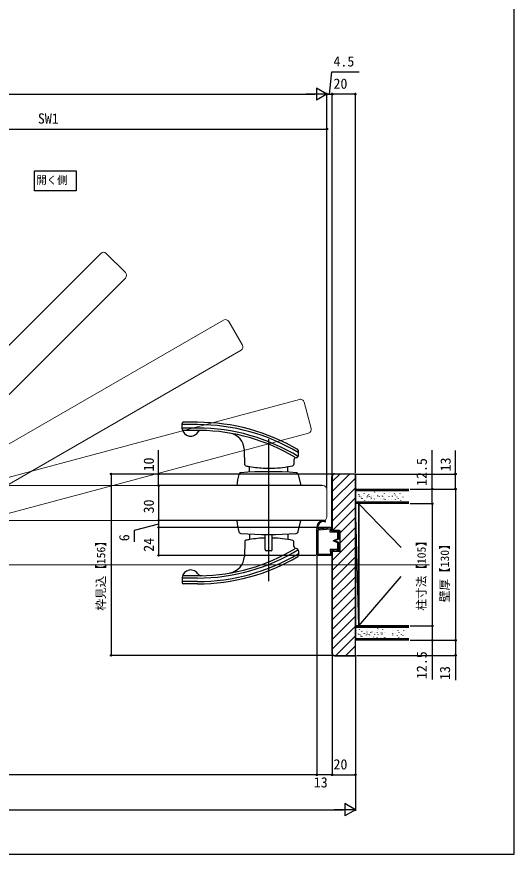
# Model space of a CAD drawing. Units: millimetres, scale not verified. Extents: x -525 to 525, y -783 to 780.
# Drawn here: x 97 to 525, y -783 to -63 of the extents above; entities that cross this region are included whole.
import ezdxf
from ezdxf.enums import TextEntityAlignment as Align

# ---------------------------------------------------------------- set-up
doc = ezdxf.new("R2010")
doc.units = ezdxf.units.MM
doc.header["$LTSCALE"] = 4
for name, color, linetype in [('0-2_USER1', 3, 'Continuous'), ('0-6_YKK_13', 4, 'Continuous'), ('0-8_YKK_D', 6, 'Continuous'), ('0-9_YKK_ZWAK', 7, 'Continuous'), ('0-A_YSS_K', 3, 'Continuous'), ('0-B_YSS_KE', 3, 'Continuous')]:
    doc.layers.add(name, color=color, linetype=linetype)
doc.layers.add('0-5_YKK_12', color=2, linetype='Continuous', lineweight=18)
doc.styles.add('ＭＳ ゴシック', font='')
doc.styles.get('ＭＳ ゴシック').set_extended_font_data('MS Gothic')

msp = doc.modelspace()

# ---------------------------------------------------------------- linework, layer by layer
at = {"layer": '0-2_USER1'}
msp.add_lwpolyline([(148.421, -195.657), (148.421, -212.67), (112.579, -212.67), (112.579, -195.657)], close=True, dxfattribs=at)
at = {"layer": '0-5_YKK_12'}
for p, q in [((169.597, -266.498), (-158.289, -594.383)), ((174.263, -266.498), (190.81, -283.044)), ((-137.076, -615.596), (190.81, -287.711)), ((275.175, -323.906), (-126.401, -555.756)), ((279.683, -325.114), (291.383, -345.379)), ((-111.401, -581.736), (290.175, -349.886)), ((340.357, -392.036), (-107.543, -512.05)), ((344.398, -394.37), (350.455, -416.972)), ((-99.778, -541.028), (348.121, -421.014)), ((360.7, -466.246), (-103, -466.246)), ((364, -469.546), (364, -492.946)), ((-103, -496.246), (360.7, -496.246)), ((355.3, -503.259), (355.3, -525.748)), ((368.299, -525.718), (368.209, -523.22)), ((355.8, -526.248), (367.8, -526.248)), ((-444.661, -534.246), (452.058, -534.246))]:
    msp.add_line(p, q, dxfattribs=at)
for centre, radius, start, end in [((171.93, -268.831), 3.3, 45, 135), ((188.476, -285.377), 3.3, 315, 45), ((276.825, -326.764), 3.3, 30, 120), ((288.525, -347.029), 3.3, 300, 30), ((341.211, -395.224), 3.3, 15, 105), ((347.267, -417.826), 3.3, 285, 15), ((360.7, -469.546), 3.3, 0, 90), ((360.7, -492.946), 3.3, 270, 0), ((355.8, -525.748), 0.5, 180, 270), ((367.8, -525.748), 0.5, 270, 3.44813)]:
    msp.add_arc(centre, radius, start, end, dxfattribs=at)
at = {"layer": '0-6_YKK_13'}
for p, q in [((239.5, -417.262), (239.5, -412.75)), ((252.731, -413.75), (239.5, -413.75)), ((252.731, -416.73), (239.5, -416.73)), ((252.731, -411.75), (240.5, -411.75)), ((256.826, -418.735), (239.859, -418.735)), ((314, -548.37), (314, -426.167)), ((293.472, -448.36), (293.019, -435.385)), ((339.5, -440.17), (339.5, -436.132)), ((335.677, -444.097), (335.536, -448.144)), ((297.5, -454.681), (297.5, -449.899)), ((330.5, -454.681), (330.5, -449.892)), ((339.326, -456.683), (341.5, -466.246)), ((341.5, -466.246), (286.5, -466.246)), ((341.5, -496.246), (286.5, -496.246)), ((339.326, -505.81), (341.5, -496.246)), ((355.45, -501.748), (355.45, -503.248)), ((355.45, -503.248), (367.95, -502.248)), ((355.45, -525.748), (355.45, -503.248)), ((356.65, -502.542), (356.65, -503.152)), ((356.774, -504.187), (367.199, -503.367)), ((366.885, -506.198), (367.199, -503.367)), ((368, -505.148), (368.299, -502.619)), ((297.5, -507.811), (297.5, -512.594)), ((311, -521.246), (311, -508.246)), ((317, -521.246), (317, -508.246)), ((330.5, -507.811), (330.5, -512.6)), ((356.5, -524.748), (356.5, -504.485)), ((372.95, -506.198), (366.885, -506.198)), ((369.9, -505.148), (368, -505.148)), ((370.9, -505.148), (369.9, -504.748)), ((369.9, -504.748), (369.9, -505.148)), ((370.9, -505.148), (371.6, -505.148)), ((372.6, -505.148), (371.6, -504.748)), ((371.6, -504.748), (371.6, -505.148)), ((373.3, -505.148), (372.6, -505.148)), ((373.25, -511.935), (373.25, -506.498)), ((373.3, -504.748), (374.3, -505.748)), ((373.3, -504.748), (373.3, -505.148)), ((374.3, -512.248), (374.3, -505.748)), ((293.472, -514.133), (293.019, -527.107)), ((335.677, -518.395), (335.536, -514.349)), ((373.063, -512.212), (369.3, -513.748)), ((373.063, -515.283), (369.3, -513.748)), ((374.3, -512.248), (370.623, -513.748)), ((374.3, -515.248), (370.623, -513.748)), ((373.25, -520.998), (373.25, -515.561)), ((374.3, -521.748), (374.3, -515.248)), ((316, -522.246), (312, -522.246)), ((339.5, -522.322), (339.5, -526.36)), ((356.8, -525.048), (367.057, -525.048)), ((372.95, -521.298), (366.885, -521.298)), ((366.885, -521.298), (367.057, -525.048)), ((368, -522.348), (368.149, -525.727)), ((369.9, -522.348), (368, -522.348)), ((370.9, -522.348), (369.9, -522.748)), ((369.9, -522.748), (369.9, -522.348)), ((370.9, -522.348), (371.6, -522.348)), ((372.6, -522.348), (371.6, -522.748)), ((371.6, -522.748), (371.6, -522.348)), ((373.3, -522.348), (372.6, -522.348)), ((373.3, -522.748), (374.3, -521.748)), ((373.3, -522.748), (373.3, -522.348)), ((367.8, -526.098), (355.8, -526.098)), ((239.5, -545.23), (239.5, -549.742)), ((252.731, -545.762), (239.5, -545.762)), ((256.826, -543.757), (239.859, -543.757)), ((252.731, -548.742), (239.5, -548.742)), ((252.731, -550.742), (240.5, -550.742))]:
    msp.add_line(p, q, dxfattribs=at)
for centre, radius, start, end in [((240.5, -412.75), 1, 90, 180), ((246.929, -416.23), 7.5, 187.90389, 331.59899), ((252.731, -581.75), 170, 59.50196, 90), ((252.731, -581.75), 168, 59.0146, 90), ((252.731, -581.73), 165, 58.27299, 90), ((255.285, -420.749), 2, 90.87039, 151.599), ((252.731, -581.73), 163, 59.08596, 89.12), ((278.028, -435.908), 15, 2, 80.15831), ((337.5, -436.705), 2, 0, 59.6967), ((338.5, -436.132), 1, 0, 59.50196), ((337.676, -444.167), 2, 92.52452, 178), ((337.5, -440.17), 2, 272.52452, 0), ((294.471, -448.325), 1, 182, 258.63434), ((313.981, -351.266), 100, 258.63434, 260.51359), ((313.981, -351.266), 100, 260.51359, 268.29155), ((313.981, -351.266), 100, 268.29155, 271.72981), ((313.981, -351.266), 100, 271.72981, 281.98348), ((334.537, -448.109), 1, 281.98348, 358), ((336.33, -470.367), 50, 164.02871, 175.27253), ((290.183, -457.159), 2, 94.39218, 164.02871), ((314, -767.246), 313, 85.68932, 94.39218), ((337.376, -457.126), 2, 12.80427, 85.68932), ((336.33, -492.125), 50, 184.72747, 195.97129), ((360.95, -501.748), 5.5, 73.48217, 180), ((362.4, -496.858), 0.4, 253.48217, 0), ((362.4, -496.858), 0.4, 0, 73.48217), ((356.25, -501.748), 0.3, 116.88027, 262.81924), ((355.979, -501.213), 0.3, 296.88027, 353.85561), ((356.15, -502.542), 0.5, 0, 82.81924), ((360.95, -501.748), 4.7, 73.48217, 173.85561), ((367.95, -502.598), 0.35, 356.55187, 90), ((290.183, -505.333), 2, 195.97129, 265.60782), ((314, -195.246), 313, 265.60782, 274.31068), ((313.981, -611.226), 100, 91.70845, 99.48641), ((313.981, -611.226), 100, 78.01652, 88.27019), ((337.376, -505.366), 2, 274.31068, 347.19573), ((356.8, -504.485), 0.3, 94.96974, 180), ((372.95, -506.498), 0.3, 0, 90), ((294.471, -514.168), 1, 101.36566, 178), ((313.981, -611.226), 100, 99.48641, 101.36566), ((334.537, -514.384), 1, 2, 78.01652), ((337.676, -518.326), 2, 182, 267.47548), ((372.95, -511.935), 0.3, 292.195, 0), ((372.95, -515.561), 0.3, 0, 67.805), ((252.731, -380.762), 165, 270, 301.72701), ((252.731, -380.742), 168, 270, 300.9854), ((252.731, -380.762), 163, 270.88, 300.91404), ((312, -521.246), 1, 180, 270), ((316, -521.246), 1, 270, 0), ((337.5, -522.322), 2, 0, 87.47548), ((356.8, -524.748), 0.3, 180, 270), ((372.95, -520.998), 0.3, 270, 0), ((252.731, -380.742), 170, 270, 300.49804), ((278.028, -526.584), 15, 279.84169, 358), ((337.5, -525.787), 2, 300.3033, 0), ((338.5, -526.36), 1, 300.49804, 0), ((355.8, -525.748), 0.35, 180, 270), ((367.8, -525.748), 0.35, 270, 3.44813), ((246.929, -546.262), 7.5, 28.40101, 172.09611), ((255.285, -541.743), 2, 208.401, 269.12961), ((240.5, -549.742), 1, 180, 270)]:
    msp.add_arc(centre, radius, start, end, dxfattribs=at)
at = {"layer": '0-8_YKK_D'}
for p, q in [((-346.499, -129.619), (353.5, -129.619)), ((364, -129.619), (345.813, -129.619)), ((364, -129.619), (354.907, -124.369)), ((354.907, -124.369), (354.907, -134.869)), ((364, -129.619), (354.907, -134.869)), ((364, -468.546), (364, -128.619)), ((364, -468.546), (364, -128.619)), ((364, -129.619), (368.5, -129.619)), ((368.5, -457.246), (368.5, -128.619)), ((368.5, -457.246), (368.5, -128.619)), ((388.5, -129.619), (368.5, -129.619)), ((388.5, -455.246), (388.5, -128.619)), ((-103, -159.619), (364, -159.619)), ((369.5, -456.246), (177.5, -456.246)), ((178.5, -456.246), (178.5, -612.246)), ((369.5, -456.246), (218.371, -456.246)), ((389.5, -456.246), (475.5, -456.246)), ((359.7, -466.246), (218.371, -466.246)), ((358.7, -466.246), (218.371, -466.246)), ((219.371, -466.246), (219.371, -496.246)), ((435.5, -469.246), (455.5, -469.246)), ((435.5, -469.246), (475.5, -469.246)), ((435.5, -469.246), (475.5, -469.246)), ((474.5, -469.246), (474.5, -599.246)), ((435.5, -481.746), (455.5, -481.746)), ((454.5, -481.746), (454.5, -586.746)), ((455.063, -481.746), (455.5, -481.746)), ((359.7, -496.246), (218.371, -496.246)), ((358.7, -496.246), (218.371, -496.246)), ((219.371, -496.246), (219.371, -502.248)), ((366.95, -502.248), (218.371, -502.248)), ((366.95, -502.248), (218.371, -502.248)), ((219.371, -502.248), (219.371, -526.248)), ((354.8, -526.248), (218.371, -526.248)), ((355.3, -526.748), (355.3, -715.906)), ((355.3, -526.748), (355.3, -715.906)), ((435.5, -586.746), (455.5, -586.746)), ((455.063, -586.746), (455.5, -586.746)), ((435.5, -599.246), (455.5, -599.246)), ((435.5, -599.246), (475.5, -599.246)), ((435.5, -599.246), (475.5, -599.246)), ((368.5, -611.246), (368.5, -715.906)), ((368.5, -611.246), (368.5, -715.906)), ((369.5, -612.246), (177.5, -612.246)), ((388.5, -613.246), (388.5, -745.906)), ((388.5, -613.246), (388.5, -715.906)), ((389.5, -612.246), (475.5, -612.246)), ((355.3, -714.906), (-234.382, -714.906)), ((368.5, -714.906), (355.3, -714.906)), ((368.5, -714.906), (388.5, -714.906)), ((388.5, -744.906), (379.407, -739.656)), ((379.407, -739.656), (379.407, -750.156)), ((-371, -744.906), (378, -744.906)), ((388.5, -744.906), (370.313, -744.906)), ((388.5, -744.906), (379.407, -750.156))]:
    msp.add_line(p, q, dxfattribs=at)
for points in [[(366.25, -129.619), (368.195, -110.468), (391.695, -110.468)], [(219.371, -466.246), (219.371, -456.246), (219.371, -435.696)], [(454.5, -481.746), (454.5, -469.246), (454.5, -435.696)], [(474.5, -469.246), (474.5, -456.246), (474.5, -435.969)], [(219.371, -499.247), (198.316, -504.788), (198.316, -514.606)], [(454.5, -586.746), (454.5, -599.246), (454.5, -632.796)], [(474.5, -599.246), (474.5, -612.246), (474.5, -633.523)]]:
    msp.add_lwpolyline(points, dxfattribs=at)
for centre in [(364, -129.619), (368.5, -129.619), (368.5, -129.619), (388.5, -129.619), (364, -159.619), (178.5, -456.246), (219.371, -456.246), (474.5, -456.246), (219.371, -466.246), (219.371, -466.246), (454.5, -469.246), (474.5, -469.246), (474.5, -469.246), (454.5, -481.746), (454.5, -481.746), (219.371, -496.246), (219.371, -496.246), (219.371, -502.248), (219.371, -502.248), (219.371, -526.248), (454.5, -586.746), (454.5, -586.746), (454.5, -599.246), (474.5, -599.246), (474.5, -599.246), (178.5, -612.246), (474.5, -612.246), (355.3, -714.906), (355.3, -714.906), (368.5, -714.906), (368.5, -714.906), (388.5, -714.906)]:
    msp.add_circle(centre, 0.637, dxfattribs=at)
at = {"layer": '0-9_YKK_ZWAK'}
msp.add_lwpolyline([(-525, -783.2), (525, -783.2), (525, 746.8)], dxfattribs=at)
at = {"layer": '0-A_YSS_K'}
for p, q in [((368.5, -462.741), (374.995, -456.246)), ((368.5, -471.226), (383.48, -456.246)), ((368.5, -479.711), (388.5, -459.711)), ((368.5, -488.197), (388.5, -468.197)), ((388.5, -469.246), (434.5, -469.246)), ((388.5, -469.246), (388.5, -481.746)), ((434.5, -470.746), (388.5, -470.746)), ((389.342, -472.341), (389.342, -472.541)), ((391.137, -473.911), (391.137, -474.111)), ((391.738, -474.248), (391.738, -474.448)), ((395.663, -472.79), (395.663, -472.99)), ((395.735, -474.36), (395.735, -474.56)), ((396.407, -472.005), (396.407, -472.205)), ((398.875, -474.696), (398.875, -474.896)), ((398.904, -475.096), (398.904, -475.296)), ((399.615, -473.911), (399.615, -474.111)), ((402.015, -474.584), (402.015, -474.784)), ((404.213, -474.36), (404.213, -474.56)), ((404.886, -472.005), (404.886, -472.205)), ((404.93, -471.556), (404.93, -471.756)), ((407.353, -474.696), (407.353, -474.896)), ((407.382, -475.096), (407.382, -475.296)), ((407.427, -474.647), (407.427, -474.847)), ((408.855, -475.257), (408.855, -475.457)), ((409.192, -472.341), (409.192, -472.541)), ((410.493, -474.584), (410.493, -474.784)), ((411.547, -475.145), (411.547, -475.345)), ((413.229, -472.79), (413.229, -472.99)), ((415.905, -474.647), (415.905, -474.847)), ((417.334, -475.257), (417.334, -475.457)), ((417.67, -472.341), (417.67, -472.541)), ((420.025, -475.145), (420.025, -475.345)), ((421.707, -472.79), (421.707, -472.99)), ((422.717, -474.248), (422.717, -474.448)), ((426.642, -472.79), (426.642, -472.99)), ((368.5, -496.682), (388.5, -476.682)), ((388.5, -480.246), (434.5, -480.246)), ((434.5, -481.746), (388.5, -481.746)), ((434.5, -481.746), (388.5, -481.746)), ((391.5, -481.746), (388.5, -481.746)), ((390.83, -479.245), (390.83, -479.445)), ((427.916, -481.746), (391.5, -481.747)), ((391.5, -481.746), (391.5, -586.746)), ((391.5, -481.747), (427.916, -519.556)), ((391.5, -586.747), (391.5, -481.747)), ((391.839, -475.432), (391.839, -475.632)), ((393.225, -475.881), (393.225, -476.081)), ((393.267, -475.818), (393.267, -476.018)), ((393.633, -477.002), (393.633, -477.202)), ((394.234, -477.338), (394.234, -477.538)), ((395.764, -478.908), (395.764, -479.108)), ((396.253, -479.021), (396.253, -479.221)), ((398.159, -475.881), (398.159, -476.081)), ((398.231, -477.451), (398.231, -477.651)), ((399.308, -479.245), (399.308, -479.445)), ((400.317, -475.432), (400.317, -475.632)), ((401.371, -477.787), (401.371, -477.987)), ((401.746, -475.818), (401.746, -476.018)), ((402.111, -477.002), (402.111, -477.202)), ((404.242, -478.908), (404.242, -479.108)), ((404.511, -477.675), (404.511, -477.875)), ((406.709, -477.451), (406.709, -477.651)), ((409.849, -477.787), (409.849, -477.987)), ((411.352, -478.348), (411.352, -478.548)), ((411.688, -475.432), (411.688, -475.632)), ((412.989, -477.675), (412.989, -477.875)), ((414.043, -478.236), (414.043, -478.436)), ((419.83, -478.348), (419.83, -478.548)), ((420.166, -475.432), (420.166, -475.632)), ((422.521, -478.236), (422.521, -478.436)), ((424.204, -475.881), (424.204, -476.081)), ((425.213, -477.338), (425.213, -477.538)), ((427.231, -479.021), (427.231, -479.221)), ((429.138, -475.881), (429.138, -476.081)), ((368.921, -504.746), (388.5, -485.167)), ((375, -507.152), (388.5, -493.652)), ((375, -515.638), (388.5, -502.138)), ((368.5, -530.623), (388.5, -510.623)), ((368.5, -539.108), (388.5, -519.108)), ((368.5, -547.593), (388.5, -527.593)), ((368.5, -556.079), (388.5, -536.079)), ((368.5, -564.564), (388.5, -544.564)), ((391.5, -586.747), (427.916, -544.491)), ((368.5, -573.049), (388.5, -553.049)), ((368.5, -581.535), (388.5, -561.535)), ((368.5, -590.02), (388.5, -570.02)), ((368.5, -598.505), (388.5, -578.505)), ((368.5, -606.99), (388.5, -586.99)), ((388.5, -586.746), (388.5, -599.246)), ((391.5, -586.746), (388.5, -586.746)), ((434.5, -588.246), (388.5, -588.246)), ((391.5, -586.747), (427.916, -586.747)), ((391.839, -589.932), (391.839, -590.132)), ((393.225, -590.381), (393.225, -590.581)), ((398.159, -590.381), (398.159, -590.581)), ((398.904, -589.596), (398.904, -589.796)), ((400.919, -590.458), (400.919, -590.658)), ((407.427, -589.147), (407.427, -589.347)), ((407.984, -590.122), (407.984, -590.322)), ((411.688, -589.932), (411.688, -590.132)), ((420.769, -590.458), (420.769, -590.658)), ((371.73, -612.246), (388.5, -595.476)), ((390.83, -593.745), (390.83, -593.945)), ((391.482, -594.093), (391.482, -594.293)), ((392.869, -594.541), (392.869, -594.741)), ((393.276, -595.663), (393.276, -595.863)), ((393.633, -591.502), (393.633, -591.702)), ((393.878, -595.999), (393.878, -596.199)), ((394.234, -591.838), (394.234, -592.038)), ((395.407, -597.569), (395.407, -597.769)), ((395.764, -593.408), (395.764, -593.608)), ((396.253, -593.521), (396.253, -593.721)), ((397.803, -594.541), (397.803, -594.741)), ((397.874, -596.111), (397.874, -596.311)), ((398.231, -591.951), (398.231, -592.151)), ((398.547, -593.756), (398.547, -593.956)), ((399.91, -594.271), (399.91, -594.471)), ((400.563, -594.619), (400.563, -594.819)), ((401.014, -596.448), (401.014, -596.648)), ((401.371, -592.287), (401.371, -592.487)), ((402.357, -596.189), (402.357, -596.389)), ((402.714, -592.028), (402.714, -592.228)), ((404.154, -596.335), (404.154, -596.535)), ((404.511, -592.175), (404.511, -592.375)), ((404.844, -593.935), (404.844, -594.135)), ((406.955, -596.637), (406.955, -596.837)), ((407.312, -592.477), (407.312, -592.677)), ((407.628, -594.282), (407.628, -594.482)), ((410.095, -596.974), (410.095, -597.174)), ((410.452, -592.813), (410.452, -593.013)), ((410.995, -597.008), (410.995, -597.208)), ((411.331, -594.093), (411.331, -594.293)), ((411.352, -592.848), (411.352, -593.048)), ((413.235, -596.862), (413.235, -597.062)), ((413.592, -592.701), (413.592, -592.901)), ((413.686, -596.896), (413.686, -597.096)), ((414.043, -592.736), (414.043, -592.936)), ((420.076, -597.535), (420.076, -597.735)), ((420.412, -594.619), (420.412, -594.819)), ((420.432, -593.374), (420.432, -593.574)), ((422.767, -597.422), (422.767, -597.622)), ((423.124, -593.262), (423.124, -593.462)), ((424.449, -595.067), (424.449, -595.267)), ((424.806, -590.907), (424.806, -591.107)), ((425.459, -596.525), (425.459, -596.725)), ((425.815, -592.365), (425.815, -592.565)), ((427.834, -594.047), (427.834, -594.247)), ((429.384, -595.067), (429.384, -595.267)), ((429.74, -590.907), (429.74, -591.107)), ((380.215, -612.246), (388.5, -603.961)), ((388.5, -597.746), (434.5, -597.746)), ((434.5, -599.246), (388.5, -599.246))]:
    msp.add_line(p, q, dxfattribs=at)
for points in [[(391.5, -586.746), (388.5, -481.746), (388.5, -586.746)], [(388.5, -586.746), (434.5, -586.746), (388.5, -586.746)]]:
    msp.add_lwpolyline(points, dxfattribs=at)
at = {"layer": '0-B_YSS_KE'}
for p, q in [((368.3, -522.546), (368.3, -610.246)), ((370.5, -612.246), (388.5, -612.246))]:
    msp.add_line(p, q, dxfattribs=at)
for points in [[(375, -507.446), (374.8, -507.446), (374.8, -504.946), (368.3, -504.946), (368.3, -458.246)], [(368.5, -458.246), (368.5, -504.746), (375, -504.746), (375, -522.746), (368.5, -522.746), (368.5, -610.246)], [(370.5, -456.046), (388.7, -456.046), (388.7, -481.046), (388.5, -481.046)], [(388.5, -612.246), (388.5, -456.246), (370.5, -456.246)], [(368.3, -522.546), (374.8, -522.546), (374.8, -520.046), (375, -520.046)], [(370.5, -612.446), (388.7, -612.446), (388.7, -587.446), (388.5, -587.446)]]:
    msp.add_lwpolyline(points, dxfattribs=at)
for centre, radius, start, end in [((370.5, -458.246), 2.2, 90.00001, 179.99999), ((370.5, -458.246), 2, 90.00001, 179.99999), ((370.5, -610.246), 2.2, 180.00001, 269.99999), ((370.5, -610.246), 2, 180.00001, 269.99999)]:
    msp.add_arc(centre, radius, start, end, dxfattribs=at)

# ---------------------------------------------------------------- texts
at = {"layer": '0-2_USER1', "style": 'ＭＳ ゴシック'}
msp.add_text('開く側', height=6.598, dxfattribs=at).set_placement((114.165, -208.86), align=Align.BOTTOM_LEFT)
at = {"layer": '0-8_YKK_D', "style": 'ＭＳ ゴシック'}
for s, p in [('4.5', (369.582, -108.468)), ('20', (369.636, -127.619)), ('SW1', (115.534, -157.619)), ('20', (369.636, -712.906)), ('13', (352.695, -728.406))]:
    msp.add_text(s, height=8.798, dxfattribs=at).set_placement(p, align=Align.BOTTOM_LEFT)
for s, height, p in [('10', 8.798, (217.871, -454.037)), ('12.5', 8.798, (452.5, -466.537)), ('13', 8.798, (473, -454.037)), ('30', 8.798, (217.871, -490.11)), ('6', 8.798, (196.816, -514.061)), ('枠見込【156】', 7.331, (175.636, -573.763)), ('24', 8.798, (217.871, -523.146)), ('柱寸法【105】', 7.331, (451.136, -573.706)), ('壁厚【130】', 7.331, (471.136, -566.462)), ('12.5', 8.798, (452.5, -632.637)), ('13', 8.798, (472.5, -633.364))]:
    msp.add_text(s, height=height, rotation=90, dxfattribs=at).set_placement(p, align=Align.BOTTOM_LEFT)

doc.saveas('drawing.dxf')
